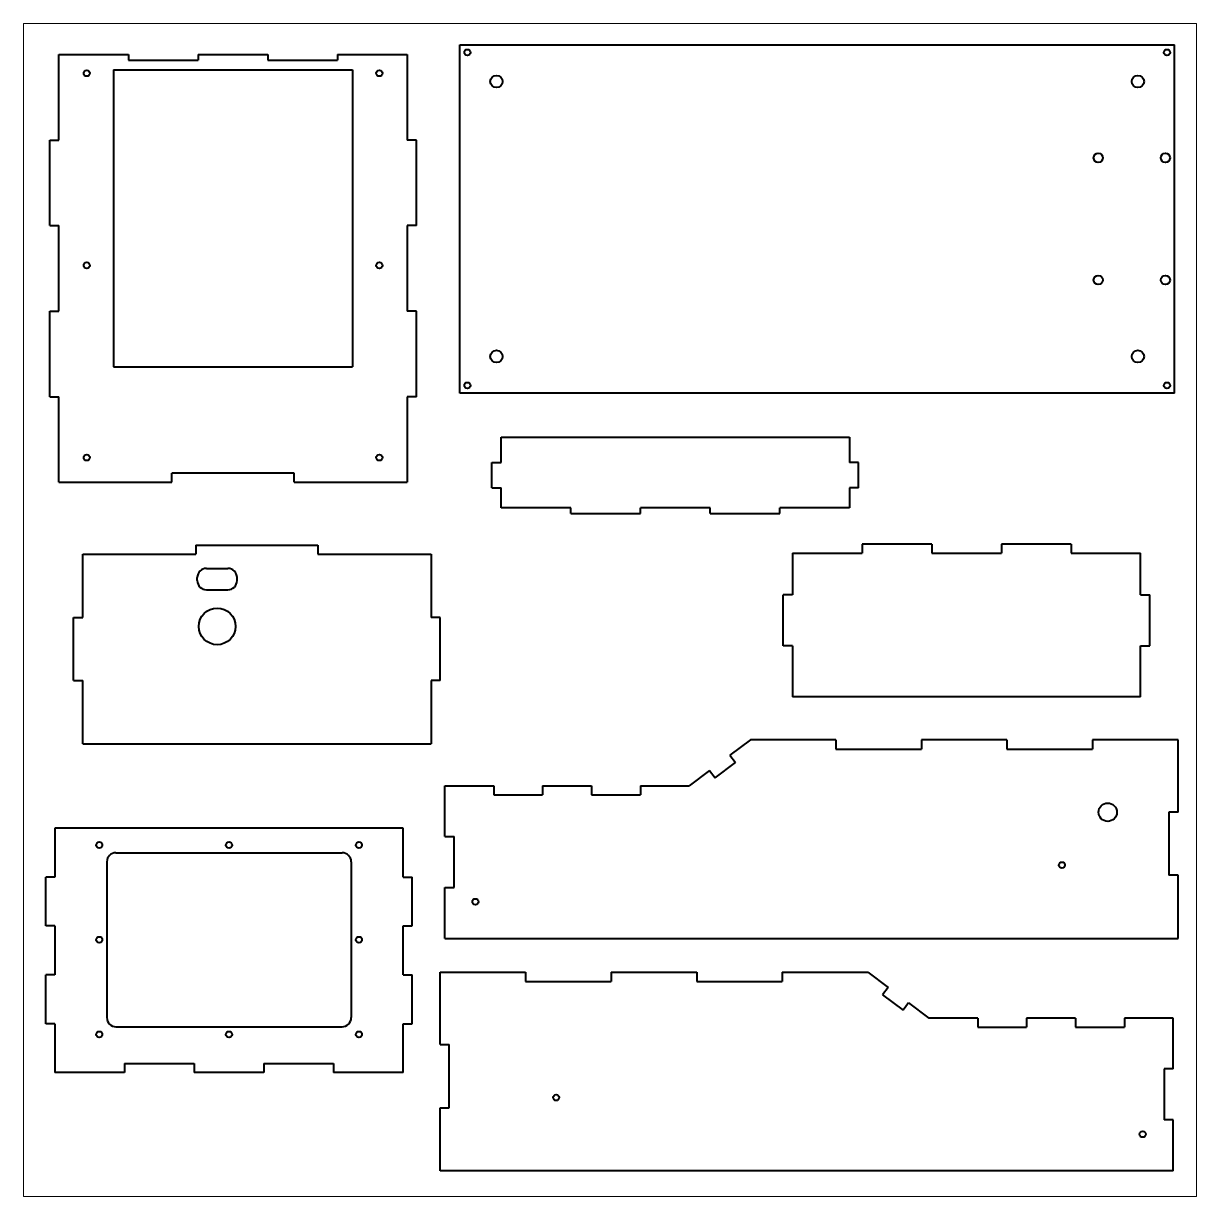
# Paper-space layout 'Sheet1' of a CAD drawing. Header units: millimetres. Extents: x 0 to 384, y 0 to 384.
# The model-space entities are those that its viewports show. They can reach past a viewport. Long polylines and large blocks are cut down to what shows.
import ezdxf

# ---------------------------------------------------------------- set-up
doc = ezdxf.new("R2010")
doc.units = ezdxf.units.MM
doc.header["$LTSCALE"] = 12.7
doc.header["$MEASUREMENT"] = 0
doc.layers.add('Visible', color=7, linetype='Continuous', lineweight=40)

msp = doc.modelspace()

# ---------------------------------------------------------------- linework, layer by layer
at = {"layer": 'Visible'}
for p, q in [((144.1, 377.02), (378.1, 377.02)), ((144.1, 263.02), (144.1, 377.02)), ((378.1, 263.02), (378.1, 377.02)), ((12.89, 345.81), (12.89, 373.81)), ((12.89, 373.81), (35.69, 373.81)), ((35.69, 373.81), (35.69, 372.01)), ((58.49, 373.81), (58.49, 372.01)), ((58.49, 373.81), (81.29, 373.81)), ((81.29, 373.81), (81.29, 372.01)), ((104.09, 373.81), (104.09, 372.01)), ((104.09, 373.81), (126.89, 373.81)), ((126.89, 373.81), (126.89, 345.81)), ((30.79, 368.81), (108.99, 368.81)), ((30.79, 368.81), (30.79, 271.56)), ((35.69, 372.01), (58.49, 372.01)), ((81.29, 372.01), (104.09, 372.01)), ((108.99, 368.81), (108.99, 271.56)), ((9.89, 317.81), (9.89, 345.81)), ((9.89, 345.81), (12.89, 345.81)), ((129.89, 345.81), (126.89, 345.81)), ((129.89, 317.81), (129.89, 345.81)), ((9.89, 317.81), (12.89, 317.81)), ((12.89, 289.81), (12.89, 317.81)), ((129.89, 317.81), (126.89, 317.81)), ((126.89, 317.81), (126.89, 289.81)), ((9.89, 261.81), (9.89, 289.81)), ((9.89, 289.81), (12.89, 289.81)), ((129.89, 289.81), (126.89, 289.81)), ((129.89, 261.81), (129.89, 289.81)), ((30.79, 271.56), (108.99, 271.56)), ((9.89, 261.81), (12.89, 261.81)), ((12.89, 233.81), (12.89, 261.81)), ((129.89, 261.81), (126.89, 261.81)), ((126.89, 261.81), (126.89, 233.81)), ((378.1, 263.02), (144.1, 263.02)), ((157.64, 240.27), (157.64, 248.61)), ((157.64, 248.61), (271.64, 248.61)), ((271.64, 248.61), (271.64, 240.27)), ((154.64, 231.94), (154.64, 240.27)), ((154.64, 240.27), (157.64, 240.27)), ((274.64, 240.27), (271.64, 240.27)), ((274.64, 231.94), (274.64, 240.27)), ((89.89, 236.81), (49.89, 236.81)), ((49.89, 233.81), (49.89, 236.81)), ((89.89, 233.81), (89.89, 236.81)), ((12.89, 233.81), (49.89, 233.81)), ((89.89, 233.81), (126.89, 233.81)), ((154.64, 231.94), (157.64, 231.94)), ((157.64, 225.41), (157.64, 231.94)), ((274.64, 231.94), (271.64, 231.94)), ((271.64, 231.94), (271.64, 225.41)), ((180.44, 225.41), (157.64, 225.41)), ((180.44, 223.61), (180.44, 225.41)), ((180.44, 223.61), (203.24, 223.61)), ((226.04, 225.41), (203.24, 225.41)), ((203.24, 223.61), (203.24, 225.41)), ((226.04, 223.61), (226.04, 225.41)), ((226.04, 223.61), (248.84, 223.61)), ((271.64, 225.41), (248.84, 225.41)), ((248.84, 223.61), (248.84, 225.41)), ((57.69, 213.23), (57.69, 210.23)), ((57.69, 213.23), (97.69, 213.23)), ((97.69, 213.23), (97.69, 210.23)), ((275.79, 213.58), (275.79, 210.58)), ((298.59, 213.58), (275.79, 213.58)), ((298.59, 213.58), (298.59, 210.58)), ((321.39, 213.58), (321.39, 210.58)), ((344.19, 213.58), (321.39, 213.58)), ((344.19, 213.58), (344.19, 210.58)), ((20.69, 189.56), (20.69, 210.23)), ((20.69, 210.23), (57.69, 210.23)), ((97.69, 210.23), (134.69, 210.23)), ((134.69, 210.23), (134.69, 189.56)), ((252.99, 210.58), (252.99, 196.92)), ((252.99, 210.58), (275.79, 210.58)), ((298.59, 210.58), (321.39, 210.58)), ((344.19, 210.58), (366.99, 210.58)), ((366.99, 196.92), (366.99, 210.58)), ((61.19, 205.63), (68.19, 205.63)), ((58.19, 201.63), (58.19, 202.63)), ((71.19, 201.63), (71.19, 202.63)), ((61.19, 198.63), (68.19, 198.63)), ((252.99, 196.92), (249.99, 196.92)), ((249.99, 180.25), (249.99, 196.92)), ((366.99, 196.92), (369.99, 196.92)), ((369.99, 180.25), (369.99, 196.92)), ((17.69, 168.89), (17.69, 189.56)), ((17.69, 189.56), (20.69, 189.56)), ((137.69, 189.56), (134.69, 189.56)), ((137.69, 168.89), (137.69, 189.56)), ((252.99, 180.25), (249.99, 180.25)), ((252.99, 180.25), (252.99, 163.58)), ((366.99, 180.25), (369.99, 180.25)), ((366.99, 163.58), (366.99, 180.25)), ((17.69, 168.89), (20.69, 168.89)), ((20.69, 148.23), (20.69, 168.89)), ((137.69, 168.89), (134.69, 168.89)), ((134.69, 168.89), (134.69, 148.23)), ((366.99, 163.58), (252.99, 163.58)), ((20.69, 148.23), (134.69, 148.23)), ((239.22, 149.48), (232.56, 144.48)), ((267.22, 149.48), (239.22, 149.48)), ((267.22, 149.48), (267.22, 146.48)), ((267.22, 146.48), (295.22, 146.48)), ((295.22, 149.48), (295.22, 146.48)), ((323.22, 149.48), (295.22, 149.48)), ((323.22, 149.48), (323.22, 146.48)), ((323.22, 146.48), (351.22, 146.48)), ((351.22, 149.48), (351.22, 146.48)), ((379.22, 149.48), (351.22, 149.48)), ((379.22, 125.81), (379.22, 149.48)), ((227.69, 137.08), (234.36, 142.08)), ((232.56, 144.48), (234.36, 142.08)), ((225.89, 139.48), (219.22, 134.48)), ((225.89, 139.48), (227.69, 137.08)), ((139.22, 117.81), (139.22, 134.48)), ((139.22, 134.48), (155.22, 134.48)), ((155.22, 134.48), (155.22, 131.48)), ((171.22, 134.48), (171.22, 131.48)), ((171.22, 134.48), (187.22, 134.48)), ((187.22, 134.48), (187.22, 131.48)), ((203.22, 134.48), (203.22, 131.48)), ((203.22, 134.48), (219.22, 134.48)), ((155.22, 131.48), (171.22, 131.48)), ((187.22, 131.48), (203.22, 131.48)), ((376.22, 125.81), (376.22, 105.15)), ((379.22, 125.81), (376.22, 125.81)), ((11.57, 120.56), (11.57, 104.56)), ((125.57, 120.56), (11.57, 120.56)), ((125.57, 104.56), (125.57, 120.56)), ((139.22, 117.81), (142.22, 117.81)), ((142.22, 101.15), (142.22, 117.81)), ((31.57, 112.56), (105.57, 112.56)), ((28.57, 109.56), (28.57, 58.56)), ((108.57, 109.56), (108.57, 58.56)), ((11.57, 104.56), (8.57, 104.56)), ((8.57, 88.56), (8.57, 104.56)), ((125.57, 104.56), (128.57, 104.56)), ((128.57, 88.56), (128.57, 104.56)), ((379.22, 105.15), (376.22, 105.15)), ((379.22, 84.48), (379.22, 105.15)), ((139.22, 84.48), (139.22, 101.15)), ((139.22, 101.15), (142.22, 101.15)), ((11.57, 88.56), (8.57, 88.56)), ((11.57, 88.56), (11.57, 72.56)), ((125.57, 72.56), (125.57, 88.56)), ((125.57, 88.56), (128.57, 88.56)), ((139.22, 84.48), (379.22, 84.48)), ((137.66, 73.41), (165.66, 73.41)), ((137.66, 49.75), (137.66, 73.41)), ((165.66, 73.41), (165.66, 70.41)), ((193.66, 73.41), (193.66, 70.41)), ((193.66, 73.41), (221.66, 73.41)), ((221.66, 73.41), (221.66, 70.41)), ((249.66, 73.41), (249.66, 70.41)), ((249.66, 73.41), (277.66, 73.41)), ((277.66, 73.41), (284.33, 68.41)), ((11.57, 72.56), (8.57, 72.56)), ((8.57, 56.56), (8.57, 72.56)), ((125.57, 72.56), (128.57, 72.56)), ((128.57, 56.56), (128.57, 72.56)), ((165.66, 70.41), (193.66, 70.41)), ((221.66, 70.41), (249.66, 70.41)), ((284.33, 68.41), (282.53, 66.01)), ((282.53, 66.01), (289.2, 61.01)), ((291, 63.41), (289.2, 61.01)), ((291, 63.41), (297.66, 58.41)), ((313.66, 58.41), (297.66, 58.41)), ((313.66, 58.41), (313.66, 55.41)), ((329.66, 58.41), (329.66, 55.41)), ((345.66, 58.41), (329.66, 58.41)), ((345.66, 58.41), (345.66, 55.41)), ((361.66, 58.41), (361.66, 55.41)), ((377.66, 58.41), (361.66, 58.41)), ((377.66, 41.75), (377.66, 58.41)), ((11.57, 56.56), (8.57, 56.56)), ((11.57, 56.56), (11.57, 40.56)), ((31.57, 55.56), (105.57, 55.56)), ((125.57, 56.56), (128.57, 56.56)), ((125.57, 40.56), (125.57, 56.56)), ((313.66, 55.41), (329.66, 55.41)), ((345.66, 55.41), (361.66, 55.41)), ((137.66, 49.75), (140.66, 49.75)), ((140.66, 29.08), (140.66, 49.75)), ((34.37, 43.56), (57.17, 43.56)), ((34.37, 43.56), (34.37, 40.56)), ((57.17, 43.56), (57.17, 40.56)), ((79.97, 43.56), (102.77, 43.56)), ((79.97, 43.56), (79.97, 40.56)), ((102.77, 43.56), (102.77, 40.56)), ((34.37, 40.56), (11.57, 40.56)), ((79.97, 40.56), (57.17, 40.56)), ((125.57, 40.56), (102.77, 40.56)), ((377.66, 41.75), (374.66, 41.75)), ((374.66, 41.75), (374.66, 25.08)), ((137.66, 29.08), (140.66, 29.08)), ((137.66, 8.41), (137.66, 29.08)), ((377.66, 25.08), (374.66, 25.08)), ((377.66, 8.41), (377.66, 25.08)), ((377.66, 8.41), (137.66, 8.41))]:
    msp.add_line(p, q, dxfattribs=at)
for centre, radius in [((146.6, 374.52), 1), ((375.6, 374.52), 1), ((21.99, 367.71), 1), ((117.79, 367.71), 1), ((156.1, 365.02), 2), ((366.1, 365.02), 2), ((353.1, 340.02), 1.5), ((375.1, 340.02), 1.5), ((21.99, 304.81), 1), ((117.79, 304.81), 1), ((353.1, 300.02), 1.5), ((375.1, 300.02), 1.5), ((156.1, 275.02), 2), ((366.1, 275.02), 2), ((146.6, 265.52), 1), ((375.6, 265.52), 1), ((21.99, 241.91), 1), ((117.79, 241.91), 1), ((64.69, 186.63), 6), ((356.22, 125.81), 3), ((26.07, 115.06), 1), ((68.57, 115.06), 1), ((111.07, 115.06), 1), ((341.22, 108.48), 1), ((149.22, 96.48), 1), ((26.07, 84.06), 1), ((111.07, 84.06), 1), ((26.07, 53.06), 1), ((68.57, 53.06), 1), ((111.07, 53.06), 1), ((175.66, 32.41), 1), ((367.66, 20.41), 1)]:
    msp.add_circle(centre, radius, dxfattribs=at)
for centre, start, end in [((61.19, 202.63), 90, 180), ((68.19, 202.63), 0, 90), ((61.19, 201.63), 180, 270), ((68.19, 201.63), 270, 0), ((31.57, 109.56), 90, 180), ((105.57, 109.56), 0, 90), ((31.57, 58.56), 180, 270), ((105.57, 58.56), 270, 0)]:
    msp.add_arc(centre, 3, start, end, dxfattribs=at)

psp = doc.layouts.new('Sheet1')

# ---------------------------------------------------------------- viewports
at = {"layer": '0', "view_target_point": (193.28, 192)}
psp.add_viewport(center=(192, 192), size=(384, 384), view_center_point=(0, 0), view_height=384, dxfattribs=at)

doc.saveas('drawing.dxf')
